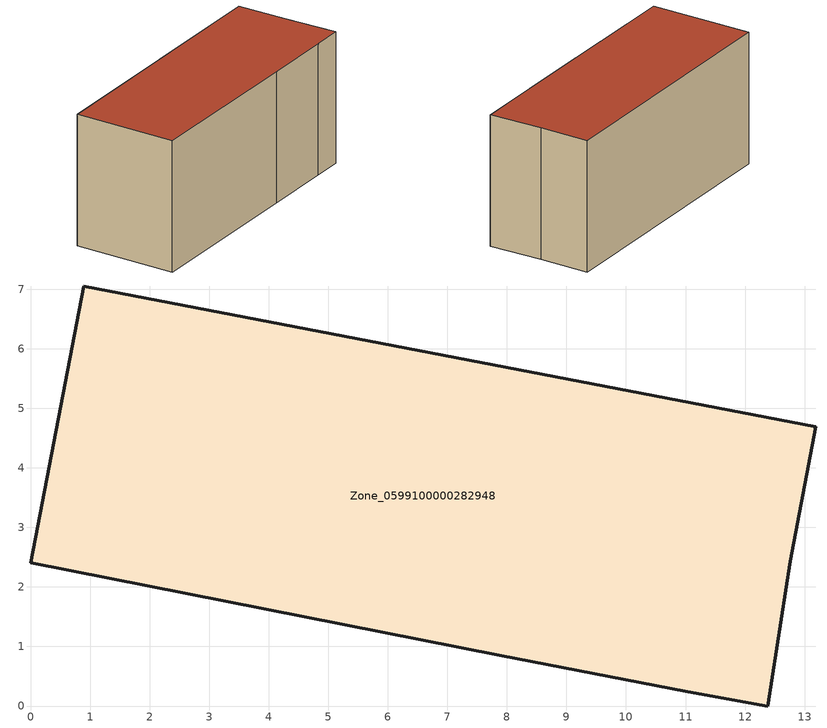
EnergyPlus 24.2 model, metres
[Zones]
Zone_0599100000282948
 floor ground (C_G): 0,2.4 0.89,7.05 13.19,4.69 12.76,2.43 12.38,0 11.04,0.24 7.87,0.85 z0
 wall outside (C_F): 7.87,0.85 11.04,0.24 12.38,0 12.76,2.43 13.19,4.69 0.89,7.05 0,2.4 7.87,0.85 z0:6.1
 roof outside (C_R): 0.89,7.05 0,2.4 7.87,0.85 11.04,0.24 12.38,0 12.76,2.43 13.19,4.69 z6.1
[BUILDING]
Pand.0599100000282948: North Axis=0; Terrain=City; Loads Convergence Tolerance Value=0.04; Temperature Convergence Tolerance Value=0.4; Solar Distribution=FullExterior; Maximum Number of Warmup Days=25; Minimum Number of Warmup Days=1
[Site:Location]
Rotterdam.The.Hague.AP_ZH_NLD Design_Conditions: Latitude=51.96; Longitude=4.45; Time Zone=1; Elevation=-4.5
[SITE:GROUNDTEMPERATURE:BUILDINGSURFACE]
18, 18, 18, 18, 18, 18, 18, 18, 18, 18, 18, 18
[MATERIAL] Thermal Absorptance=0.9; Solar Absorptance=0.7; Visible Absorptance=0.7
Name | Roughness | Thickness | Conductivity | Density | Specific Heat
G.TI.1946 | MediumSmooth | 0.15 | 1 | 540 | 1210
F.TI.1946 | Rough | 0.3 | 0.857143 | 1920 | 840
R.TI.1946 | MediumRough | 0.2 | 0.1 | 1500 | 1000
[CONSTRUCTION]
C_G: G.TI.1946
C_F: F.TI.1946
C_R: R.TI.1946
[ZONE]
Zone_0599100000282948: Type=1; Multiplier=1; Ceiling Height=Autocalculate; Volume=Autocalculate; Floor Area=autocalculate; Part of Total Floor Area=Yes
[ZONEINFILTRATION:DESIGNFLOWRATE]
Infil_Zone_0599100000282948: Zone or ZoneList or Space or SpaceList=Zone_0599100000282948; Schedule=AlwaysOn; Design Flow Rate Calculation Method=Flow/Area; Flow Rate per Floor Area=0.003; Constant Term Coefficient=1; Temperature Term Coefficient=0; Velocity Term Coefficient=0; Velocity Squared Term Coefficient=0
[HVACTEMPLATE:ZONE:IDEALLOADSAIRSYSTEM]
Zone_0599100000282948: Maximum Heating Supply Air Temperature=50; Minimum Cooling Supply Air Temperature=13; Maximum Heating Supply Air Humidity Ratio=0.0156; Minimum Cooling Supply Air Humidity Ratio=0.0077; Heating Limit=NoLimit; Cooling Limit=NoLimit; Dehumidification Control Type=ConstantSensibleHeatRatio; Cooling Sensible Heat Ratio=0.7; Dehumidification Setpoint=60; Humidification Control Type=None; Humidification Setpoint=30; Outdoor Air Method=None; Outdoor Air Flow Rate per Person=0.00944; Outdoor Air Flow Rate per Zone Floor Area=0; Outdoor Air Flow Rate per Zone=0; Demand Controlled Ventilation Type=None; Outdoor Air Economizer Type=NoEconomizer; Heat Recovery Type=None; Sensible Heat Recovery Effectiveness=0.7; Latent Heat Recovery Effectiveness=0.65
[ZONECONTROL:THERMOSTAT]
ThermostatControl_Zone_0599100000282948: Zone or ZoneList=Zone_0599100000282948; Control Type Schedule=DualSetpointControlType; Control 1=Thermostat_Zone_0599100000282948; Temperature Difference Between Cutout And Setpoint=0
[THERMOSTATSETPOINT:DUALSETPOINT]
Thermostat_Zone_0599100000282948: Heating Setpoint Temperature Schedule=HeatingSetpoint_Zone_0599100000282948; Cooling Setpoint Temperature Schedule=CoolingSetpoint_Zone_0599100000282948
[SCHEDULE:COMPACT]
HeatingSetpoint_Zone_0599100000282948: Through: 12/31, For: AllDays, Until: 24:00, 21
CoolingSetpoint_Zone_0599100000282948: Through: 12/31, For: AllDays, Until: 24:00, 24
DualSetpointControlType: Through: 12/31, For: AllDays, Until: 24:00, 4
AlwaysOn: Through: 12/31, For: AllDays, Until: 24:00, 1
